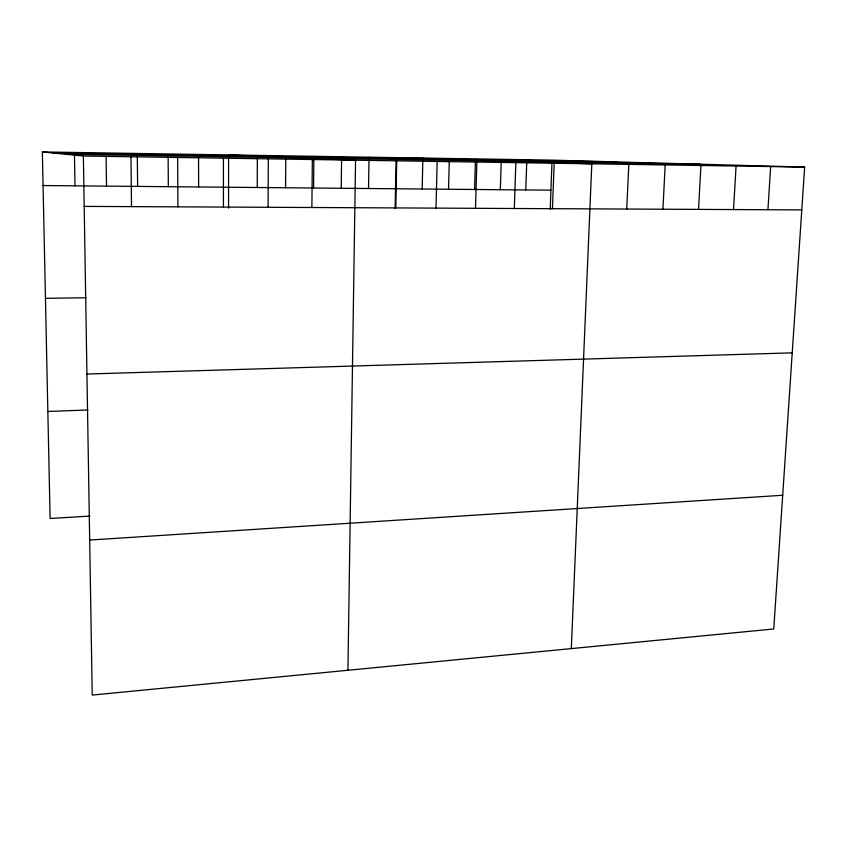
<?xml version="1.0" encoding="UTF-8"?>
<svg xmlns="http://www.w3.org/2000/svg" width="847" height="847" viewBox="0 0 847 847"><rect width="100%" height="100%" fill="white"/><g stroke="black" fill="none" stroke-linecap="round" stroke-linejoin="round"><path stroke-width="1.27" d="M228.563 208.108L228.574 157.51M257.244 187.505L257.35 157.965M268.086 207.293L268.319 158.855M285.577 187.759L285.778 158.4M311.876 207.504L312.352 159.532M313.559 188.023L313.888 156.303M341.214 188.267L341.595 159.374M347.926 670.263L355.56 160.199L228.574 154.927M368.53 188.521L369.048 157.182M395.126 208.563L396.078 160.221M395.793 207.917L396.724 160.824M422.187 189.008L422.886 158.05M436.004 208.118L437.147 161.449M448.539 189.252L449.27 161.046M474.585 189.495L475.463 158.897M475.506 208.309L476.84 162.063M500.333 189.728L501.212 161.957M514.309 208.5L515.844 162.656M525.775 189.961L526.823 159.723M550.201 209.304L551.958 162.74M552.435 208.68L554.16 163.249M571.312 648.601L591.809 163.82L396.131 157.627M626.727 209.04L628.813 164.392M662.926 209.22L665.181 164.953M698.521 209.4L700.935 165.504M733.523 209.569L736.085 166.044M767.933 209.738L770.654 166.573M42.35 151.931L552.053 160.125L804.65 167.092L773.756 628.972L92.228 695.069L83.355 156.017L42.35 151.931L50.111 518.47L89.994 516.088M89.676 540.047L782.702 495.262M47.845 411.483L87.876 409.98M86.945 374.035L792.22 352.85M45.452 298.324L86.023 297.752M84.181 206.393L801.791 209.897M43.059 185.546L550.921 190.183M83.355 156.017L804.65 167.092M52.472 152.947L616.86 161.915M65.918 154.281L700.384 164.223M74.462 155.022L75.002 185.842M106.108 156.79L106.521 186.128M137.309 156.102L137.627 186.414M130.967 156.748L131.518 206.626M177.648 157.468L177.923 206.859M168.13 156.579L168.331 186.689M198.547 157.044L198.643 186.965M223.428 158.167L223.439 207.081"/></g></svg>
